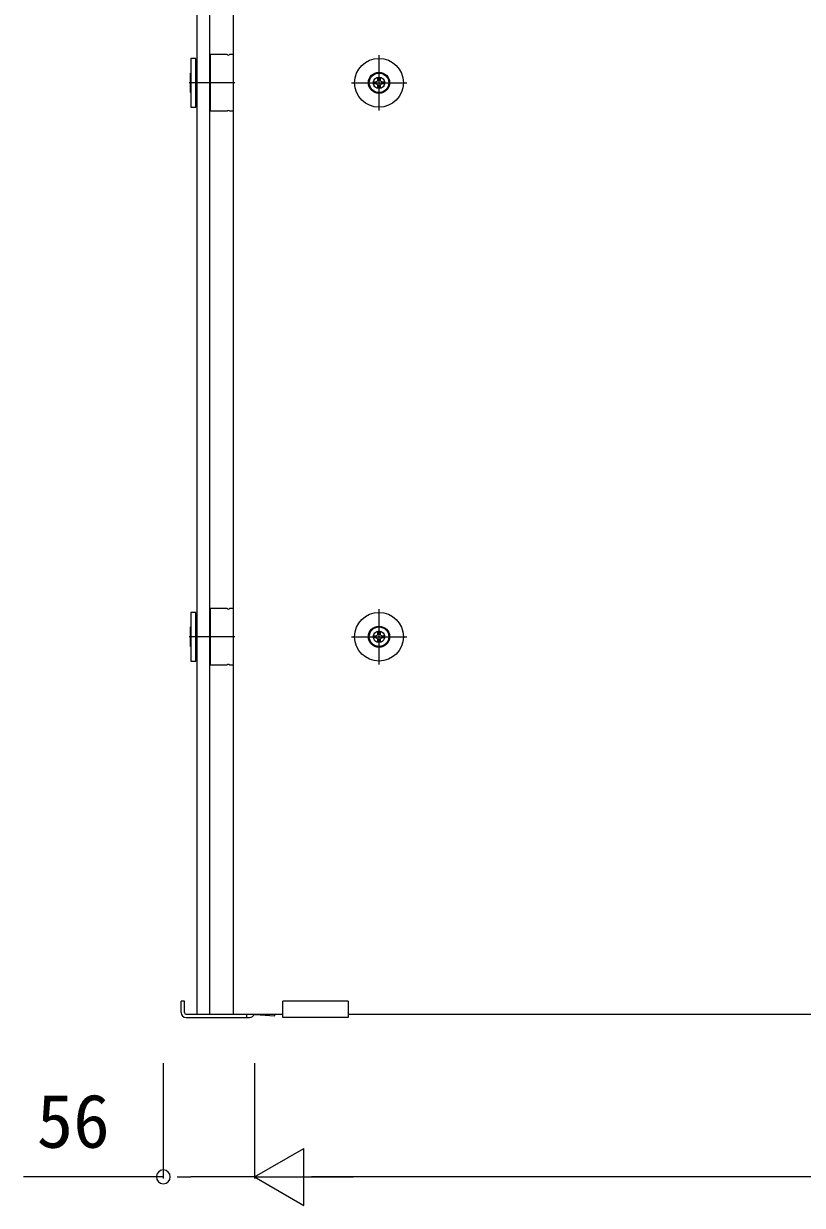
# Model space of a CAD drawing. Units: millimetres, scale not verified. Extents: x -11088 to 11088, y -17895 to 17964.
# Drawn here: x -4095 to -3616, y -2785 to -2059 of the extents above; entities that cross this region are included whole.
import ezdxf
from ezdxf.enums import TextEntityAlignment as Align

# ---------------------------------------------------------------- set-up
doc = ezdxf.new("R2010")
doc.units = ezdxf.units.MM
doc.header["$LTSCALE"] = 18
doc.linetypes.add('CHAIN2', pattern=[12, 9, -1, 1, -1])
doc.layers.add('0-2_YKK_ZWAK', color=4, linetype='Continuous', lineweight=9)
doc.layers.add('0-4_YKK_12', color=6, linetype='Continuous', lineweight=9)
doc.styles.add('ＭＳ ゴシック', font='')
doc.styles.get('ＭＳ ゴシック').set_extended_font_data('MS Gothic')

msp = doc.modelspace()

# ---------------------------------------------------------------- linework, layer by layer
at = {"layer": '0-2_YKK_ZWAK'}
for p, q in [((-3968.13, -2077.89), (-3966, -2077.89)), ((-3876.5, -2103.39), (-3876.5, -2087.39)), ((-3884.5, -2095.39), (-3868.5, -2095.39)), ((-3877.16, -2093.41), (-3877.16, -2092.04)), ((-3877.16, -2092.04), (-3875.84, -2092.04)), ((-3875.84, -2092.04), (-3875.84, -2093.41)), ((-3992.25, -2101.39), (-3992, -2101.39)), ((-3966, -2112.89), (-3968.13, -2112.89)), ((-3968.13, -2418.39), (-3966, -2418.39)), ((-3877.16, -2433.91), (-3877.16, -2432.54)), ((-3877.16, -2432.54), (-3875.84, -2432.54)), ((-3876.5, -2443.89), (-3876.5, -2427.89)), ((-3875.84, -2432.54), (-3875.84, -2433.91)), ((-3884.5, -2435.89), (-3868.5, -2435.89)), ((-3992.25, -2441.89), (-3992, -2441.89)), ((-3966, -2453.39), (-3968.13, -2453.39)), ((-3998, -2666.89), (-3998, -2659.89)), ((-3996, -2659.89), (-3998, -2659.89)), ((-3996, -2666.89), (-3996, -2659.89)), ((-3895.5, -2659.89), (-3935.5, -2659.89)), ((-3895.5, -2659.89), (-3895.5, -2669.89)), ((-3995, -2667.89), (-3956, -2667.89)), ((-3995, -2669.89), (-3956, -2669.89)), ((-3958, -2667.89), (-3958, -2669.89)), ((-3952.56, -2668.16), (-3940.5, -2668.89)), ((-3940.5, -2667.89), (-3935.5, -2667.89)), ((-3940.5, -2668.89), (-3940.5, -2667.89)), ((-3895.5, -2667.89), (-3238, -2667.89)), ((-3895.5, -2667.89), (-3238, -2667.89))]:
    msp.add_line(p, q, dxfattribs=at)
at = {"layer": '0-2_YKK_ZWAK', "linetype": 'CHAIN2'}
for p, q in [((-3876.5, -2112.39), (-3876.5, -2078.39)), ((-3965.03, -2095.39), (-3993.04, -2095.39)), ((-3893.5, -2095.39), (-3859.5, -2095.39)), ((-3876.5, -2452.89), (-3876.5, -2418.89)), ((-3965.03, -2435.89), (-3993.04, -2435.89)), ((-3893.5, -2435.89), (-3859.5, -2435.89))]:
    msp.add_line(p, q, dxfattribs=at)
at = {"layer": '0-2_YKK_ZWAK'}
for points in [[(-3988.5, -2667.89), (-3980.5, -2667.89), (-3980.5, -1532.89), (-3988.5, -1532.89)], [(-3992, -2080.39), (-3992, -2110.39), (-3989, -2110.39), (-3989, -2080.39)], [(-3989, -2082.89), (-3989, -2107.89), (-3988.5, -2107.89), (-3988.5, -2082.89)], [(-3980.5, -2107.89), (-3980, -2107.89), (-3980, -2082.89), (-3980.5, -2082.89)], [(-3992, -2420.89), (-3992, -2450.89), (-3989, -2450.89), (-3989, -2420.89)], [(-3989, -2423.39), (-3989, -2448.39), (-3988.5, -2448.39), (-3988.5, -2423.39)], [(-3980.5, -2448.39), (-3980, -2448.39), (-3980, -2423.39), (-3980.5, -2423.39)]]:
    msp.add_lwpolyline(points, close=True, dxfattribs=at)
for points in [[(-3169.5, -1532.89), (-3966, -1532.89), (-3966, -2667.89), (-3935.5, -2667.89)], [(-3969.87, -2112.89), (-3980, -2112.89), (-3980, -2077.89), (-3969.87, -2077.89)], [(-3992.25, -2101.39), (-3992.25, -2089.39), (-3992, -2089.39)], [(-3878.48, -2096.05), (-3879.85, -2096.05), (-3879.85, -2094.73), (-3878.48, -2094.73)], [(-3875.84, -2097.37), (-3875.84, -2098.74), (-3877.16, -2098.74), (-3877.16, -2097.37)], [(-3874.52, -2094.73), (-3873.15, -2094.73), (-3873.15, -2096.05), (-3874.52, -2096.05)], [(-3969.87, -2453.39), (-3980, -2453.39), (-3980, -2418.39), (-3969.87, -2418.39)], [(-3992.25, -2441.89), (-3992.25, -2429.89), (-3992, -2429.89)], [(-3878.48, -2436.55), (-3879.85, -2436.55), (-3879.85, -2435.23), (-3878.48, -2435.23)], [(-3875.84, -2437.87), (-3875.84, -2439.24), (-3877.16, -2439.24), (-3877.16, -2437.87)], [(-3874.52, -2435.23), (-3873.15, -2435.23), (-3873.15, -2436.55), (-3874.52, -2436.55)], [(-3895.5, -2669.89), (-3935.5, -2669.89), (-3935.5, -2659.89)]]:
    msp.add_lwpolyline(points, dxfattribs=at)
for centre, radius in [((-3876.5, -2095.39), 15), ((-3876.5, -2095.39), 6.5), ((-3876.5, -2095.39), 6), ((-3876.5, -2095.39), 3.5), ((-3876.5, -2435.89), 15), ((-3876.5, -2435.89), 6.5), ((-3876.5, -2435.89), 6), ((-3876.5, -2435.89), 3.5)]:
    msp.add_circle(centre, radius, dxfattribs=at)
for centre, radius, start, end in [((-3969, -2077.39), 1, 210, 330), ((-3878.48, -2093.41), 1.32, 270, 0), ((-3878.48, -2097.37), 1.32, 0, 90), ((-3874.52, -2093.41), 1.32, 180, 270), ((-3874.52, -2097.37), 1.32, 90, 180), ((-3969, -2113.39), 1, 30, 150), ((-3969, -2417.89), 1, 210, 330), ((-3878.48, -2433.91), 1.32, 270, 0), ((-3878.48, -2437.87), 1.32, 0, 90), ((-3874.52, -2433.91), 1.32, 180, 270), ((-3874.52, -2437.87), 1.32, 90, 180), ((-3969, -2453.89), 1, 30, 150), ((-3995, -2666.89), 3, 180, 270), ((-3995, -2666.89), 1, 180, 270), ((-3956, -2666.89), 3, 270, 340.52878), ((-3952.5, -2667.16), 1, 227.37656, 266.5)]:
    msp.add_arc(centre, radius, start, end, dxfattribs=at)
at = {"layer": '0-4_YKK_12'}
for p, q in [((-4009, -2697.89), (-4009, -2768.89)), ((-3953, -2697.89), (-3953, -2768.89)), ((-3953, -2697.89), (-3953, -2768.89)), ((-3953, -2767.89), (-3922.69, -2750.39)), ((-3922.69, -2785.39), (-3922.69, -2750.39)), ((-4009, -2767.89), (-4094.8, -2767.89)), ((-4000.5, -2767.89), (-3992, -2767.89)), ((-3953, -2767.89), (-3992, -2767.89)), ((-3953, -2767.89), (-3922.69, -2785.39)), ((-3953, -2767.89), (-3892.38, -2767.89)), ((-3133, -2767.89), (-3918, -2767.89))]:
    msp.add_line(p, q, dxfattribs=at)
for start, end in [(0, 180), (180, 0)]:
    msp.add_arc((-4009, -2767.89), 4.25, start, end, dxfattribs=at)

# ---------------------------------------------------------------- texts
at = {"layer": '0-4_YKK_12', "style": 'ＭＳ ゴシック'}
msp.add_text('56', height=32.99, dxfattribs=at).set_placement((-4086.8, -2759.89), align=Align.BOTTOM_LEFT)

doc.saveas('drawing.dxf')
